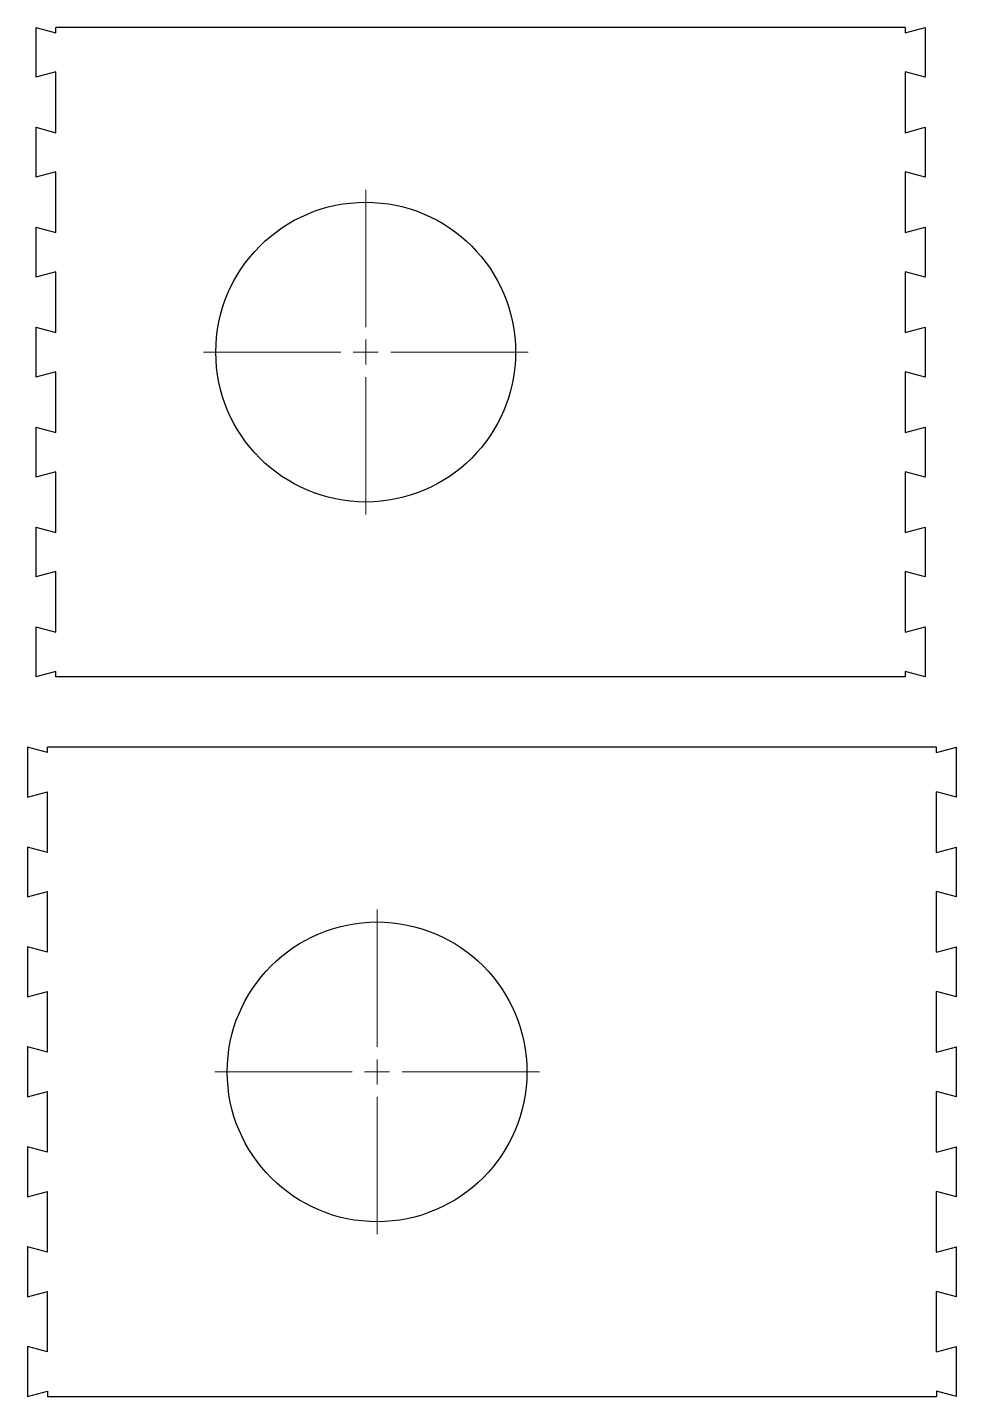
# Model space of a CAD drawing. Header units: millimetres. Extents: x 0.011 to 0.197, y 0.021 to 0.295.
import ezdxf

# ---------------------------------------------------------------- set-up
doc = ezdxf.new("R2010")
doc.units = ezdxf.units.MM

# ---------------------------------------------------------------- blocks, each defined once
blk = doc.blocks.new('SW_CENTERMARKSYMBOL_0')
at = {"color": 0, "linetype": 'Continuous', "lineweight": 18}
for p, q in [((0, 0.005), (0, 0.0325)), ((-0.005, 0), (-0.0325, 0)), ((0, 0), (-0.0025, 0)), ((0, 0), (0, 0.0025)), ((0, 0), (0, -0.0025)), ((0, 0), (0.0025, 0)), ((0.005, 0), (0.0325, 0)), ((0, -0.005), (0, -0.0325))]:
    blk.add_line(p, q, dxfattribs=at)
blk = doc.blocks.new('SW_CENTERMARKSYMBOL_1')
at = {"color": 0, "linetype": 'Continuous', "lineweight": 18}
for p, q in [((0, 0.005), (0, 0.0325)), ((-0.005, 0), (-0.0325, 0)), ((0, 0), (-0.0025, 0)), ((0, 0), (0, 0.0025)), ((0, 0), (0, -0.0025)), ((0, 0), (0.0025, 0)), ((0.005, 0), (0.0325, 0)), ((0, -0.005), (0, -0.0325))]:
    blk.add_line(p, q, dxfattribs=at)

msp = doc.modelspace()

# ---------------------------------------------------------------- linework, layer by layer
at = {"color": 7, "linetype": 'Continuous', "lineweight": 25}
for p, q in [((0.01305, 0.29516), (0.01705, 0.29408)), ((0.01305, 0.29516), (0.01305, 0.28516)), ((0.01705, 0.29408), (0.01705, 0.29516)), ((0.18705, 0.29516), (0.01705, 0.29516)), ((0.18705, 0.29516), (0.18705, 0.29408)), ((0.18705, 0.29408), (0.19105, 0.29516)), ((0.19105, 0.29516), (0.19105, 0.28516)), ((0.01705, 0.28623), (0.01305, 0.28516)), ((0.01705, 0.27408), (0.01705, 0.28623)), ((0.19105, 0.28516), (0.18705, 0.28623)), ((0.18705, 0.28623), (0.18705, 0.27408)), ((0.01305, 0.27516), (0.01705, 0.27408)), ((0.01305, 0.27516), (0.01305, 0.26516)), ((0.18705, 0.27408), (0.19105, 0.27516)), ((0.19105, 0.27516), (0.19105, 0.26516)), ((0.01705, 0.26623), (0.01305, 0.26516)), ((0.01705, 0.25408), (0.01705, 0.26623)), ((0.19105, 0.26516), (0.18705, 0.26623)), ((0.18705, 0.26623), (0.18705, 0.25408)), ((0.01305, 0.25516), (0.01705, 0.25408)), ((0.01305, 0.25516), (0.01305, 0.24516)), ((0.18705, 0.25408), (0.19105, 0.25516)), ((0.19105, 0.25516), (0.19105, 0.24516)), ((0.01705, 0.24623), (0.01305, 0.24516)), ((0.01705, 0.23408), (0.01705, 0.24623)), ((0.19105, 0.24516), (0.18705, 0.24623)), ((0.18705, 0.24623), (0.18705, 0.23408)), ((0.01305, 0.23516), (0.01705, 0.23408)), ((0.01305, 0.23516), (0.01305, 0.22516)), ((0.18705, 0.23408), (0.19105, 0.23516)), ((0.19105, 0.23516), (0.19105, 0.22516)), ((0.01705, 0.22623), (0.01305, 0.22516)), ((0.01705, 0.21408), (0.01705, 0.22623)), ((0.19105, 0.22516), (0.18705, 0.22623)), ((0.18705, 0.22623), (0.18705, 0.21408)), ((0.01305, 0.21516), (0.01705, 0.21408)), ((0.01305, 0.21516), (0.01305, 0.20516)), ((0.18705, 0.21408), (0.19105, 0.21516)), ((0.19105, 0.21516), (0.19105, 0.20516)), ((0.01705, 0.20623), (0.01305, 0.20516)), ((0.01705, 0.19408), (0.01705, 0.20623)), ((0.19105, 0.20516), (0.18705, 0.20623)), ((0.18705, 0.20623), (0.18705, 0.19408)), ((0.01305, 0.19516), (0.01705, 0.19408)), ((0.01305, 0.19516), (0.01305, 0.18516)), ((0.18705, 0.19408), (0.19105, 0.19516)), ((0.19105, 0.19516), (0.19105, 0.18516)), ((0.01705, 0.18623), (0.01305, 0.18516)), ((0.01705, 0.17408), (0.01705, 0.18623)), ((0.19105, 0.18516), (0.18705, 0.18623)), ((0.18705, 0.18623), (0.18705, 0.17408)), ((0.01305, 0.17516), (0.01705, 0.17408)), ((0.01305, 0.17516), (0.01305, 0.16516)), ((0.18705, 0.17408), (0.19105, 0.17516)), ((0.19105, 0.17516), (0.19105, 0.16516)), ((0.01705, 0.16623), (0.01305, 0.16516)), ((0.01705, 0.16516), (0.01705, 0.16623)), ((0.18705, 0.16516), (0.01705, 0.16516)), ((0.19105, 0.16516), (0.18705, 0.16623)), ((0.18705, 0.16623), (0.18705, 0.16516)), ((0.01533, 0.15004), (0.01133, 0.15111)), ((0.01133, 0.15111), (0.01133, 0.14111)), ((0.01533, 0.15004), (0.01533, 0.15111)), ((0.19333, 0.15111), (0.01533, 0.15111)), ((0.19333, 0.15004), (0.19333, 0.15111)), ((0.19333, 0.15004), (0.19733, 0.15111)), ((0.19733, 0.14111), (0.19733, 0.15111)), ((0.01133, 0.14111), (0.01533, 0.14218)), ((0.01533, 0.13004), (0.01533, 0.14218)), ((0.19733, 0.14111), (0.19333, 0.14218)), ((0.19333, 0.13004), (0.19333, 0.14218)), ((0.01533, 0.13004), (0.01133, 0.13111)), ((0.01133, 0.13111), (0.01133, 0.12111)), ((0.19333, 0.13004), (0.19733, 0.13111)), ((0.19733, 0.12111), (0.19733, 0.13111)), ((0.01133, 0.12111), (0.01533, 0.12218)), ((0.01533, 0.11004), (0.01533, 0.12218)), ((0.19733, 0.12111), (0.19333, 0.12218)), ((0.19333, 0.11004), (0.19333, 0.12218)), ((0.01533, 0.11004), (0.01133, 0.11111)), ((0.01133, 0.11111), (0.01133, 0.10111)), ((0.19333, 0.11004), (0.19733, 0.11111)), ((0.19733, 0.10111), (0.19733, 0.11111)), ((0.01133, 0.10111), (0.01533, 0.10218)), ((0.01533, 0.09004), (0.01533, 0.10218)), ((0.19733, 0.10111), (0.19333, 0.10218)), ((0.19333, 0.09004), (0.19333, 0.10218)), ((0.01533, 0.09004), (0.01133, 0.09111)), ((0.01133, 0.09111), (0.01133, 0.08111)), ((0.19333, 0.09004), (0.19733, 0.09111)), ((0.19733, 0.08111), (0.19733, 0.09111)), ((0.01133, 0.08111), (0.01533, 0.08218)), ((0.01533, 0.07004), (0.01533, 0.08218)), ((0.19733, 0.08111), (0.19333, 0.08218)), ((0.19333, 0.07004), (0.19333, 0.08218)), ((0.01533, 0.07004), (0.01133, 0.07111)), ((0.01133, 0.07111), (0.01133, 0.06111)), ((0.19333, 0.07004), (0.19733, 0.07111)), ((0.19733, 0.06111), (0.19733, 0.07111)), ((0.01133, 0.06111), (0.01533, 0.06218)), ((0.01533, 0.05004), (0.01533, 0.06218)), ((0.19733, 0.06111), (0.19333, 0.06218)), ((0.19333, 0.05004), (0.19333, 0.06218)), ((0.01533, 0.05004), (0.01133, 0.05111)), ((0.01133, 0.05111), (0.01133, 0.04111)), ((0.19333, 0.05004), (0.19733, 0.05111)), ((0.19733, 0.04111), (0.19733, 0.05111)), ((0.01133, 0.04111), (0.01533, 0.04218)), ((0.01533, 0.03004), (0.01533, 0.04218)), ((0.19733, 0.04111), (0.19333, 0.04218)), ((0.19333, 0.03004), (0.19333, 0.04218)), ((0.01533, 0.03004), (0.01133, 0.03111)), ((0.01133, 0.03111), (0.01133, 0.02111)), ((0.19333, 0.03004), (0.19733, 0.03111)), ((0.19733, 0.02111), (0.19733, 0.03111)), ((0.01133, 0.02111), (0.01533, 0.02218)), ((0.01533, 0.02218), (0.01533, 0.02111)), ((0.19733, 0.02111), (0.19333, 0.02218)), ((0.19333, 0.02218), (0.19333, 0.02111)), ((0.01533, 0.02111), (0.19333, 0.02111))]:
    msp.add_line(p, q, dxfattribs=at)
for centre in [(0.07905, 0.23016), (0.08133, 0.08611)]:
    msp.add_circle(centre, 0.03, dxfattribs=at)

# ---------------------------------------------------------------- block references
at = {"color": 7, "linetype": 'Continuous', "lineweight": 0}
for name, p in [('SW_CENTERMARKSYMBOL_0', (0.07905, 0.23016)), ('SW_CENTERMARKSYMBOL_1', (0.08133, 0.08611))]:
    msp.add_blockref(name, p, dxfattribs=at)

doc.saveas('drawing.dxf')
